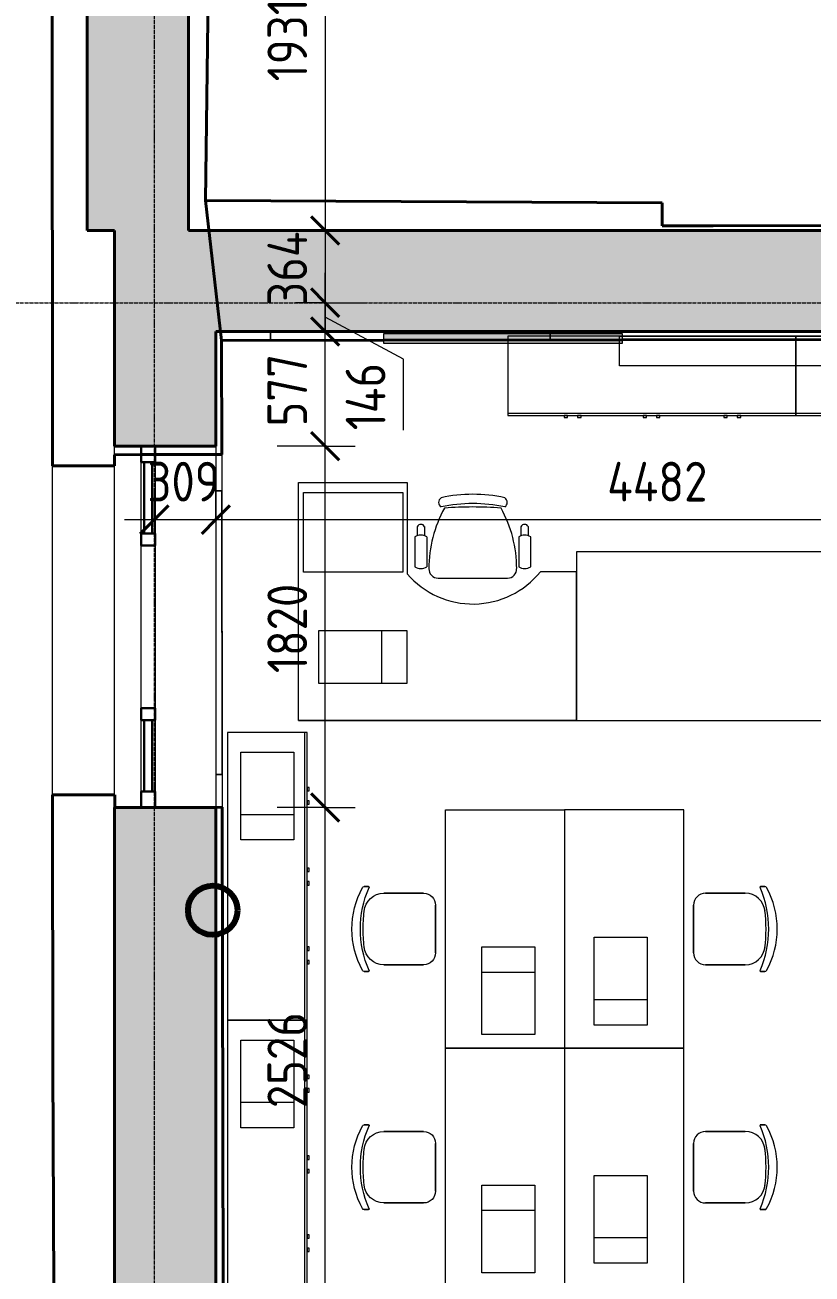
# Model space of a CAD drawing. Header units: millimetres. Extents: x -11886 to 68941, y -8130 to 45506.
# Drawn here: x -6592 to -2627, y 15663 to 21956 of the extents above; entities that cross this region are included whole.
import ezdxf

# ---------------------------------------------------------------- set-up
doc = ezdxf.new("R2010")
doc.units = ezdxf.units.MM
doc.linetypes.add('ADSK_Линия сетки', pattern=[25, 20, -2.5, 0, -2.5])
for name, color, linetype, lineweight in [('Витраж', 7, 'Continuous', 18), ('Оси', 7, 'Continuous', 9), ('Панели витража', 7, 'Continuous', 18), ('Размеры', 7, 'Continuous', 9), ('Размеры-100', 7, 'Continuous', 9), ('Стены', 7, 'Continuous', 18), ('Стены внутренние', 7, 'Continuous', 18), ('Стены наружные', 7, 'Continuous', 18), ('стояки', 7, 'Continuous', 9)]:
    doc.layers.add(name, color=color, linetype=linetype, lineweight=lineweight)
for name, color, linetype, lineweight, true_color in [('планы со стояками отопление_dwg', 7, 'Continuous', 9, 0x767676), ('Стены разрез', 7, 'Continuous', 40, 0xbb5389), ('ТХ', 5, 'Continuous', 9, 0x0000ff), ('ТХ 1 этаж_dwg', 7, 'Continuous', 9, 0x767676)]:
    doc.layers.add(name, color=color, linetype=linetype, lineweight=lineweight, true_color=true_color)
doc.styles.add('GOST Common_1', font='GOST_Common.ttf', dxfattribs={"width": 0.9, "height": 200})
doc.dimstyles.new('ADSK_Основной_2_мм_Округление_до_1_мм', dxfattribs={"dimscale": 304.8, "dimtxt": 201.142999, "dimasz": 0.463911, "dimexe": 0.492126, "dimexo": 0.492126, "dimgap": 0.098425, "dimtad": 1, "dimdec": 0, "dimdsep": 46, "dimtxsty": 'GOST Common_1', "dimblk1": 'OBLIQUE', "dimblk2": 'OBLIQUE', "dimsah": 1, "dimcen": 0.09, "dimdle": 0.492126, "dimazin": 2, "dimtfac": 1, "dimtdec": 4, "dimtix": 1, "dimtmove": 0, "dimatfit": 3, "dimfxl": 1, "dimtvp": 1, "dimtolj": 1, "dimtzin": 0, "dimlwd": 20, "dimlwe": 20, "dimarcsym": 2})
doc.dimstyles.new('ADSK_Основной_2_мм_Округление_до_1_мм_1', dxfattribs={"dimscale": 304.8, "dimtxt": 201.142999, "dimasz": 0.463911, "dimexe": 0.492126, "dimexo": 0.492126, "dimgap": 0.098425, "dimtad": 1, "dimdec": 0, "dimdsep": 46, "dimtxsty": 'GOST Common_1', "dimblk1": 'OBLIQUE', "dimblk2": 'OBLIQUE', "dimsah": 1, "dimcen": 0.09, "dimdle": 0.492126, "dimazin": 2, "dimtfac": 1, "dimtdec": 4, "dimtix": 1, "dimtmove": 1, "dimatfit": 3, "dimfxl": 1, "dimtvp": 1, "dimtolj": 1, "dimtzin": 0, "dimlwd": 20, "dimlwe": 20, "dimarcsym": 2})

# ---------------------------------------------------------------- blocks, each defined once
blk = doc.blocks.new('Существующие стены 1 эт - Существующие стены 1 эт-653793-01 План 1-го этажа кладочный')
at = {"layer": 'Стены', "color": 243, "true_color": 0xbb5389}
for p, q in [((-6451.6, 16714.6), (-6456.7, 25090)), ((-5650, 23809.8), (-5681.7, 21070.8)), ((-5681.7, 21070.8), (-5664.5, 20921)), ((-5664.5, 20921), (-5681.7, 21070.8)), ((-5681.7, 21070.8), (-3382.1, 21059.9)), ((-3382.1, 21059.9), (-3382.1, 20944.2)), ((-3382.1, 20944.2), (-3124.6, 20944.2)), ((-3124.6, 20944.2), (300, 20950.1)), ((-5354.3, 20366.7), (-5354.3, 20411)), ((-5354.3, 20411), (-5354.3, 20366.7)), ((-3945.5, 20411), (-3945.5, 20401.1)), ((-3945.5, 20401.1), (-3945.5, 20411)), ((-3945.5, 20401.1), (-3945.4, 20369.1)), ((-3945.4, 20369.1), (-3945.5, 20401.1)), ((-5354.3, 20366.7), (-4783.5, 20367.6)), ((-4783.5, 20367.6), (-5354.3, 20366.7)), ((-4783.5, 20367.6), (-3945.4, 20369.1)), ((-3945.4, 20369.1), (-4783.5, 20367.6)), ((-6006, 19791.1), (-6141.6, 19790.9)), ((-6141.6, 19790.9), (-6141.5, 19734.7)), ((-5600.2, 19791.7), (-5936, 19791.2)), ((-5600.2, 19791.7), (-5597.7, 18014.6)), ((-6141.5, 19734.7), (-6453.5, 19734.5)), ((-6452.5, 18077.3), (-6453.5, 19734.5)), ((-5631, 19609.6), (-5600, 19609.7)), ((-5600, 19609.7), (-5631, 19609.6)), ((-5597.9, 18180.6), (-5600, 19609.7)), ((-5600, 19609.7), (-5597.9, 18180.6)), ((-5597.9, 18180.6), (-5631, 18180.6)), ((-5631, 18180.6), (-5597.9, 18180.6)), ((-6452.5, 18077.3), (-6139.2, 18077.5)), ((-6139.2, 18077.5), (-6139.1, 18013.9)), ((-6139.1, 18013.9), (-6006, 18014.1)), ((-5936, 18014.2), (-5597.7, 18014.6)), ((-6415.7, 8287.6), (-6451.6, 16714.6))]:
    blk.add_line(p, q, dxfattribs=at)
at = {"layer": 'Стены разрез'}
for p, q in [((-6455.3, 22790.8), (-6453.5, 19734.5)), ((-5681.7, 21070.8), (-5661.2, 22837.2)), ((-5601, 20366.2), (-5681.7, 21070.8)), ((-3382.1, 21059.9), (-5681.7, 21070.8)), ((-5681.7, 21070.8), (-5601, 20366.2)), ((-3382.1, 20944.2), (-3382.1, 21059.9)), ((-3124.6, 20944.2), (-3382.1, 20944.2)), ((-1148.8, 20947.6), (-3124.6, 20944.2)), ((-5601, 20366.2), (-4783.5, 20367.6)), ((-5600.2, 19791.7), (-5601, 20366.2)), ((-4783.5, 20367.6), (-3583.5, 20369.7)), ((-3583.5, 20369.7), (-1147.8, 20373.8)), ((-6001.6, 19791.1), (-6141.6, 19790.9)), ((-6141.5, 19734.7), (-6141.6, 19790.9)), ((-5600.2, 19791.7), (-6001.6, 19791.1)), ((-6453.5, 19734.5), (-6141.5, 19734.7)), ((-6452.5, 18077.3), (-6139.2, 18077.5)), ((-6452.5, 18077.3), (-6451.6, 16714.6)), ((-6139.2, 18077.5), (-6139.1, 18013.9)), ((-6139.1, 18013.9), (-5999.1, 18014.1)), ((-5597.7, 18014.6), (-5999.1, 18014.1)), ((-5597.7, 18014.6), (-5594.2, 15591.3)), ((-6451.6, 16714.6), (-6446.8, 15591.3))]:
    blk.add_line(p, q, dxfattribs=at)
blk = doc.blocks.new('Системная панель - _AR_Стекло_40мм_привязка по центру-V17-01 План 1-го этажа кладочный')
at = {"layer": 'Панели витража', "lineweight": 30}
for p, q in [((180, 20), (-180, 20)), ((-180, 20), (-180, -20)), ((180, -20), (180, 20)), ((-180, -20), (180, -20))]:
    blk.add_line(p, q, dxfattribs=at)
blk = doc.blocks.new('Прямоугольный импост - 70х20_60мм-V18-01 План 1-го этажа кладочный')
at = {"layer": 'Витраж', "lineweight": 30}
for p, q in [((-80, 35), (0, 35)), ((-80, -35), (-80, 35)), ((0, 35), (0, -35)), ((0, -35), (-80, -35))]:
    blk.add_line(p, q, dxfattribs=at)
blk = doc.blocks.new('Прямоугольный импост - 70х20_60мм-V19-01 План 1-го этажа кладочный')
at = {"layer": 'Витраж', "lineweight": 30}
for p, q in [((0, 35), (-80, 35)), ((-80, 35), (-80, -35)), ((0, -35), (0, 35)), ((-80, -35), (0, -35))]:
    blk.add_line(p, q, dxfattribs=at)
blk = doc.blocks.new('Прямоугольный импост - 70х60мм-V16-01 План 1-го этажа кладочный')
at = {"layer": 'Витраж'}
for p, q in [((-6006, 11031.9), (-6006, 11391.9)), ((-5936, 11391.9), (-5936, 11031.9))]:
    blk.add_line(p, q, dxfattribs=at)
blk = doc.blocks.new('Прямоугольный импост - 70х60мм-1239008-01 План 1-го этажа кладочный')
at = {"layer": 'Витраж', "lineweight": 30}
for p, q in [((-30, 35), (30, 35)), ((-30, -35), (-30, 35)), ((30, 35), (30, -35)), ((30, -35), (-30, -35))]:
    blk.add_line(p, q, dxfattribs=at)
blk = doc.blocks.new('Прямоугольный импост - 70х60мм-1242018-01 План 1-го этажа кладочный')
at = {"layer": 'Витраж'}
for p, q in [((-6006, 18513.9), (-6006, 19333.9)), ((-5936, 19333.9), (-5936, 18513.9))]:
    blk.add_line(p, q, dxfattribs=at)
blk = doc.blocks.new('планы со стояками отопление_dwg-1484427-01 План 1-го этажа кладочный')
at = {"layer": 'стояки', "color": 246, "lineweight": 80, "true_color": 0x7f001f}
blk.add_circle((166749.4, 173573), 124.3, dxfattribs=at)
blk = doc.blocks.new('ТХ 1 этаж_dwg_A$C727b9d3d-2118369-01 План 1-го этажа кладочный')
at = {"layer": 'ТХ', "color": 253, "true_color": 0xa0a0a0}
blk.add_line((388, -1450), (388, 0), dxfattribs=at)
at = {"layer": 'ТХ', "color": 253, "true_color": 0xa0a0a0, "flags": 128}
for points in [[(0, -1450), (400, -1450), (400, 0), (0, 0)], [(400, -277.1), (400, -294.4), (410.2, -294.4), (410.2, -277.1)], [(400, -344.7), (400, -362.1), (410.2, -362.1), (410.2, -344.7)], [(400, -684.1), (400, -701.5), (410.2, -701.5), (410.2, -684.1)], [(400, -751.8), (400, -769.1), (410.2, -769.1), (410.2, -751.8)], [(400, -1081), (400, -1098.4), (410.2, -1098.4), (410.2, -1081)], [(400, -1148.7), (400, -1166), (410.2, -1166), (410.2, -1148.7)]]:
    blk.add_lwpolyline(points, close=True, dxfattribs=at)
blk = doc.blocks.new('ТХ 1 этаж_dwg_Стул ученич штабелир _5-7-2118368-01 План 1-го этажа кладочный')
at = {"layer": 'ТХ', "color": 253, "true_color": 0xa0a0a0, "flags": 128}
for points in [[(120.1, 0), (-120.1, 0)], [(-179.9, -260.3), (-179.9, -60)], [(180.1, -260.3), (180.1, -60)], [(-213.4, -337.3), (-213.4, -359)], [(213.6, -337.3), (213.6, -359)]]:
    blk.add_lwpolyline(points, close=True, dxfattribs=at)
at = {"layer": 'ТХ', "color": 253, "true_color": 0xa0a0a0}
for centre, radius, start, end in [((-119.9, -60), 60, 90, 180), ((-119.9, -60), 60, 90, 180), ((120.1, -60), 60, 360, 90), ((120.1, -60), 60, 360, 90), ((-79.9, -260.3), 100, 180, 264.25844), ((-79.9, -260.3), 100, 180, 264.25844), ((80.1, -260.3), 100, 275.74156, 0), ((80.1, -260.3), 100, 275.74156, 0), ((-210.4, -337.3), 3, 63.89783, 180), ((-210.4, -337.3), 3, 63.89783, 180), ((-203.4, -359), 10, 180, 238.06825), ((-203.4, -359), 10, 180, 238.06825), ((0.1, 142.3), 520.8, 246.31951, 293.68049), ((0.1, 142.3), 520.8, 246.31951, 293.68049), ((0.1, 9), 430.5, 240.99166, 299.00834), ((0.1, 9), 430.5, 240.99166, 299.00834), ((0.1, 435.5), 800.4, 263.24698, 276.75302), ((0.1, 435.5), 800.4, 263.24698, 276.75302), ((203.6, -359), 10, 301.93175, 0), ((203.6, -359), 10, 301.93175, 0), ((210.6, -337.3), 3, 0, 116.10217), ((210.6, -337.3), 3, 0, 116.10217)]:
    blk.add_arc(centre, radius, start, end, dxfattribs=at)
blk = doc.blocks.new('ТХ 1 этаж_dwg_Стул ученич штабелир _5-7-2118377-01 План 1-го этажа кладочный')
at = {"layer": 'ТХ', "color": 253, "true_color": 0xa0a0a0, "flags": 128}
for points in [[(120.1, 0), (-120.1, 0)], [(-179.9, -260.3), (-179.9, -60)], [(180.1, -260.3), (180.1, -60)], [(-213.4, -337.3), (-213.4, -359)], [(213.6, -337.3), (213.6, -359)]]:
    blk.add_lwpolyline(points, close=True, dxfattribs=at)
at = {"layer": 'ТХ', "color": 253, "true_color": 0xa0a0a0}
for centre, radius, start, end in [((-119.9, -60), 60, 90, 180), ((-119.9, -60), 60, 90, 180), ((120.1, -60), 60, 360, 90), ((120.1, -60), 60, 360, 90), ((-79.9, -260.3), 100, 180, 264.25844), ((-79.9, -260.3), 100, 180, 264.25844), ((80.1, -260.3), 100, 275.74156, 0), ((80.1, -260.3), 100, 275.74156, 0), ((-210.4, -337.3), 3, 63.89783, 180), ((-210.4, -337.3), 3, 63.89783, 180), ((-203.4, -359), 10, 180, 238.06825), ((-203.4, -359), 10, 180, 238.06825), ((0.1, 142.3), 520.8, 246.31951, 293.68049), ((0.1, 142.3), 520.8, 246.31951, 293.68049), ((0.1, 9), 430.5, 240.99166, 299.00834), ((0.1, 9), 430.5, 240.99166, 299.00834), ((0.1, 435.5), 800.4, 263.24698, 276.75302), ((0.1, 435.5), 800.4, 263.24698, 276.75302), ((203.6, -359), 10, 301.93175, 0), ((203.6, -359), 10, 301.93175, 0), ((210.6, -337.3), 3, 0, 116.10217), ((210.6, -337.3), 3, 0, 116.10217)]:
    blk.add_arc(centre, radius, start, end, dxfattribs=at)
blk = doc.blocks.new('ТХ 1 этаж_dwg_Стол учителя угловой с тумбой-2118366-01 План 1-го этажа кладочный')
at = {"layer": 'ТХ', "color": 253, "true_color": 0xa0a0a0, "flags": 128}
for points in [[(0, 0), (0, 1200), (547.9, 1200), (547.9, 739)], [(1400, 750), (1400, 0), (0, 0), (1400, 0), (1400, 750), (1219.1, 750)]]:
    blk.add_lwpolyline(points, dxfattribs=at)
blk.add_lwpolyline([(26.4, 1148.7), (526.4, 1148.7), (526.4, 748.7), (26.4, 748.7)], close=True, dxfattribs=at)
at = {"layer": 'ТХ', "color": 253, "true_color": 0xa0a0a0}
blk.add_arc((878.9, 1024.4), 437, 220.76329, 321.11011, dxfattribs=at)
blk = doc.blocks.new('ТХ 1 этаж_dwg_Кресло регулируемое-2118367-01 План 1-го этажа кладочный')
at = {"layer": 'ТХ', "color": 253, "true_color": 0xa0a0a0}
for p, q in [((-280.3, -163), (-280.3, -208.6)), ((-243.6, -163), (-243.6, -208.8)), ((242.1, -163), (242.1, -208.8)), ((278.9, -163), (278.9, -208.6)), ((-292.3, -214.4), (-292.3, -365.6)), ((-232.1, -214.4), (-232.1, -365.6)), ((230.7, -214.4), (230.7, -365.6)), ((290.9, -214.4), (290.9, -365.6)), ((-175.8, -421.8), (174.4, -421.8))]:
    blk.add_line(p, q, dxfattribs=at)
for centre, radius, start, end in [((-144.6, -40.7), 28.1, 124.29147, 235.70827), ((0, -747.5), 747.5, 77.60199, 102.39777), ((0, -794), 747.5, 77.60199, 102.39777), ((144.6, -40.7), 28.1, 304.29007, 55.70964), ((402.7, -373.3), 624.5, 150.90677, 180.12147), ((0, -1825.8), 1761.9, 85.39382, 94.65462), ((-404.1, -373.3), 624.5, 359.87797, 29.10589), ((-261.9, -171.6), 20.2, 24.89545, 155.33537), ((260.5, -171.5), 20.2, 24.89545, 155.33537), ((-262.2, -264.4), 58.4, 58.95098, 121.04877), ((260.8, -264.4), 58.4, 58.95101, 121.04877), ((-262.2, -315.5), 58.4, 238.95097, 301.04877), ((-176.4, -376.4), 45.4, 177.81347, 270.74787), ((175, -376.4), 45.4, 269.25187, 2.18664), ((260.8, -315.5), 58.4, 238.95097, 301.04877)]:
    blk.add_arc(centre, radius, start, end, dxfattribs=at)
blk = doc.blocks.new('ТХ 1 этаж_dwg_A$C727b9d3d-V153-01 План 1-го этажа кладочный')
at = {"layer": 'ТХ', "color": 253, "true_color": 0xa0a0a0}
for p, q in [((388, -1450), (388, 0)), ((0, -874.2), (0, -1450)), ((0, -1450), (37, -1450))]:
    blk.add_line(p, q, dxfattribs=at)
at = {"layer": 'ТХ', "color": 253, "true_color": 0xa0a0a0, "flags": 128}
blk.add_lwpolyline([(37, -1450), (400, -1450), (400, 0), (0, 0), (0, -874.2)], dxfattribs=at)
for points in [[(400, -277.1), (400, -294.4), (410.2, -294.4), (410.2, -277.1)], [(400, -344.7), (400, -362.1), (410.2, -362.1), (410.2, -344.7)], [(400, -684.1), (400, -701.5), (410.2, -701.5), (410.2, -684.1)], [(400, -751.8), (400, -769.1), (410.2, -769.1), (410.2, -751.8)], [(400, -1081), (400, -1098.4), (410.2, -1098.4), (410.2, -1081)], [(400, -1148.7), (400, -1166), (410.2, -1166), (410.2, -1148.7)]]:
    blk.add_lwpolyline(points, close=True, dxfattribs=at)
blk = doc.blocks.new('ТХ 1 этаж_dwg_Покрытие настенное-2118382-01 План 1-го этажа кладочный')
at = {"layer": 'ТХ', "color": 253, "true_color": 0xa0a0a0, "flags": 128}
for points in [[(250, -37), (250, 0), (263, 0)], [(263, 0), (2250, 0), (2250, -150)], [(2250, -150), (250, -150), (250, -37)]]:
    blk.add_lwpolyline(points, dxfattribs=at)
blk = doc.blocks.new('ТХ 1 этаж_dwg_A$C3da1b1ea-2118383-01 План 1-го этажа кладочный')
at = {"layer": 'ТХ', "true_color": 0xa0a0a0}
blk.add_hatch(color=253, dxfattribs=at).paths.add_polyline_path([(50, -1200), (50, 0), (0, 0), (0, -1200), (34.9, -1200)])
at = {"layer": 'ТХ', "color": 253, "true_color": 0xa0a0a0, "flags": 128}
blk.add_lwpolyline([(0, 0), (50, 0), (50, -1200), (0, -1200)], close=True, dxfattribs=at)
blk = doc.blocks.new('ТХ 1 этаж_dwg_Стол раскроечный-2118384-01 План 1-го этажа кладочный')
at = {"layer": 'ТХ', "color": 253, "true_color": 0xa0a0a0, "flags": 128}
blk.add_lwpolyline([(288002.1, 2846), (288002.1, 4646), (287152.1, 4646), (287152.1, 2846)], close=True, dxfattribs=at)
blk = doc.blocks.new('ТХ 1 этаж_dwg-2084881-01 План 1-го этажа кладочный')
at = {"layer": 'ТХ', "color": 253, "true_color": 0xa0a0a0, "flags": 128}
for points in [[(112890.4, -51967.3), (113332.4, -51967.3), (113332.4, -52234.3), (112890.4, -52234.3), (112890.4, -51967.3), (113205.4, -51967.3), (113205.4, -52234.3)], [(112763.9, -52580.8), (112763.9, -53022.8), (112496.9, -53022.8), (112496.9, -52580.8), (112763.9, -52580.8), (112763.9, -52895.8), (112496.9, -52895.8)], [(114544.2, -53513.1), (114544.2, -53955.1), (114277.2, -53955.1), (114277.2, -53513.1), (114544.2, -53513.1), (114544.2, -53828.1), (114277.2, -53828.1)], [(113711.3, -54003.2), (113711.3, -53561.2), (113978.3, -53561.2), (113978.3, -54003.2), (113711.3, -54003.2), (113711.3, -53688.2), (113978.3, -53688.2)], [(112763.9, -54030.8), (112763.9, -54472.8), (112496.9, -54472.8), (112496.9, -54030.8), (112763.9, -54030.8), (112763.9, -54345.8), (112496.9, -54345.8)], [(114544.2, -54713.1), (114544.2, -55155.1), (114277.2, -55155.1), (114277.2, -54713.1), (114544.2, -54713.1), (114544.2, -55028.1), (114277.2, -55028.1)], [(113711.3, -55203.2), (113711.3, -54761.2), (113978.3, -54761.2), (113978.3, -55203.2), (113711.3, -55203.2), (113711.3, -54888.2), (113978.3, -54888.2)]]:
    blk.add_lwpolyline(points, dxfattribs=at)
for points in [[(114127.7, -52871.6), (114127.7, -54071.6), (114727.7, -54071.6), (114727.7, -52871.6), (114127.7, -52871.6), (114127.7, -54071.6), (113527.7, -54071.6), (113527.7, -52871.6)], [(114127.7, -54071.6), (114127.7, -55271.6), (114727.7, -55271.6), (114727.7, -54071.6), (114127.7, -54071.6), (114127.7, -55271.6), (113527.7, -55271.6), (113527.7, -54071.6)]]:
    blk.add_lwpolyline(points, close=True, dxfattribs=at)
for name, p, rotation in [('ТХ 1 этаж_dwg_A$C3da1b1ea-2118383-01 План 1-го этажа кладочный', (114417.7, -50471.6), 270), ('ТХ 1 этаж_dwg_A$C727b9d3d-V153-01 План 1-го этажа кладочный', (115291.9, -50484.6), 270), ('ТХ 1 этаж_dwg_A$C727b9d3d-2118369-01 План 1-го этажа кладочный', (116741.9, -50484.6), 270), ('ТХ 1 этаж_dwg_Стол раскроечный-2118384-01 План 1-го этажа кладочный', (111340.9, 235580.5), 270), ('ТХ 1 этаж_dwg_Стул ученич штабелир _5-7-2118368-01 План 1-го этажа кладочный', (114777.7, -53471.6), 89.99999999999999), ('ТХ 1 этаж_dwg_Стул ученич штабелир _5-7-2118368-01 План 1-го этажа кладочный', (114777.7, -54671.6), 89.99999999999999)]:
    blk.add_blockref(name, p, dxfattribs=dict(rotation=rotation))
for name, p in [('ТХ 1 этаж_dwg_Покрытие настенное-2118382-01 План 1-го этажа кладочный', (114154.7, -50484.6)), ('ТХ 1 этаж_dwg_Стол учителя угловой с тумбой-2118366-01 План 1-го этажа кладочный', (112786.9, -52421.6)), ('ТХ 1 этаж_dwg_Кресло регулируемое-2118367-01 План 1-го этажа кладочный', (113665.9, -51281.4)), ('ТХ 1 этаж_dwg_A$C727b9d3d-2118369-01 План 1-го этажа кладочный', (112430.4, -52480.8)), ('ТХ 1 этаж_dwg_A$C727b9d3d-2118369-01 План 1-го этажа кладочный', (112430.4, -53930.8))]:
    blk.add_blockref(name, p)
at = {"extrusion": (0, 0, -1), "zscale": -1, "rotation": 90.00000000000001}
for p in [(-113477.7, -53471.6), (-113477.7, -54671.6)]:
    blk.add_blockref('ТХ 1 этаж_dwg_Стул ученич штабелир _5-7-2118377-01 План 1-го этажа кладочный', p, dxfattribs=at)
blk = doc.blocks.new('DIMBLOCK73-01 План 1-го этажа кладочный')
at = {"layer": 'Размеры-100', "lineweight": 40, "transparency": 16777216}
for p, q in [((-5079, 18013.9), (-5149.7, 18084.6)), ((-5079, 18013.9), (-5008.3, 17943.2)), ((-5079, 15488.3), (-5149.7, 15559)), ((-5079, 15488.3), (-5008.3, 15417.6))]:
    blk.add_line(p, q, dxfattribs=at)
at = {"layer": 'Размеры-100', "lineweight": 20, "transparency": 16777216}
for p, q in [((-5079, 18013.9), (-5321, 18013.9)), ((-5079, 15488.3), (-5079, 18013.9)), ((-5079, 18013.9), (-4929, 18013.9)), ((-5079, 15488.3), (-5481, 15488.3)), ((-5079, 15488.3), (-4929, 15488.3))]:
    blk.add_line(p, q, dxfattribs=at)
at = {"layer": 'Размеры-100', "color": 0, "lineweight": 20, "transparency": 16777216, "insert": (-5370.4, 16498.8), "char_height": 200, "width": 605.475, "attachment_point": 1, "rotation": 90, "line_spacing_factor": 1.022761, "style": 'GOST Common_1'}
blk.add_mtext('2526', dxfattribs=at)
blk = doc.blocks.new('_Oblique')
at = {"color": 0, "linetype": 'ByBlock', "lineweight": -2}
blk.add_line((-0.5, -0.5), (0.5, 0.5), dxfattribs=at)
blk = doc.blocks.new('DIMBLOCK74-01 План 1-го этажа кладочный')
at = {"layer": 'Размеры-100', "lineweight": 40, "transparency": 16777216}
for p, q in [((-5079, 19833.9), (-5149.7, 19904.6)), ((-5079, 19833.9), (-5008.3, 19763.2)), ((-5079, 18013.9), (-5149.7, 18084.6)), ((-5079, 18013.9), (-5008.3, 17943.2))]:
    blk.add_line(p, q, dxfattribs=at)
at = {"layer": 'Размеры-100', "lineweight": 20, "transparency": 16777216}
for p, q in [((-5079, 19833.9), (-5321, 19833.9)), ((-5079, 18013.9), (-5079, 19833.9)), ((-5079, 19833.9), (-4929, 19833.9)), ((-5079, 18013.9), (-5321, 18013.9)), ((-5079, 18013.9), (-4929, 18013.9))]:
    blk.add_line(p, q, dxfattribs=at)
at = {"layer": 'Размеры-100', "color": 0, "lineweight": 20, "transparency": 16777216, "insert": (-5370.4, 18690.3), "char_height": 200, "width": 560.473, "attachment_point": 1, "rotation": 90, "line_spacing_factor": 1.022761, "style": 'GOST Common_1'}
blk.add_mtext('1820', dxfattribs=at)
blk = doc.blocks.new('DIMBLOCK75-01 План 1-го этажа кладочный')
at = {"layer": 'Размеры-100', "lineweight": 40, "transparency": 16777216}
for p, q in [((-5079, 20411), (-5149.7, 20481.7)), ((-5079, 20411), (-5008.3, 20340.3)), ((-5079, 19833.9), (-5149.7, 19904.6)), ((-5079, 19833.9), (-5008.3, 19763.2))]:
    blk.add_line(p, q, dxfattribs=at)
at = {"layer": 'Размеры-100', "lineweight": 20, "transparency": 16777216}
for p, q in [((-5079, 20411), (-5229, 20411)), ((-5079, 19833.9), (-5079, 20411)), ((-5079, 20411), (-5029, 20411)), ((-5079, 19833.9), (-5321, 19833.9)), ((-5079, 19833.9), (-4929, 19833.9))]:
    blk.add_line(p, q, dxfattribs=at)
at = {"layer": 'Размеры-100', "color": 0, "lineweight": 20, "transparency": 16777216, "insert": (-5370.4, 19933.2), "char_height": 200, "width": 454.106, "attachment_point": 1, "rotation": 90, "line_spacing_factor": 1.022761, "style": 'GOST Common_1'}
blk.add_mtext('577', dxfattribs=at)
blk = doc.blocks.new('DIMBLOCK76-01 План 1-го этажа кладочный')
at = {"layer": 'Размеры-100', "lineweight": 20, "transparency": 16777216}
for p, q in [((-5079, 20411), (-5079, 20706.8)), ((-5079, 20556.8), (-5229, 20556.8)), ((-5079, 20556.8), (-5029, 20556.8)), ((-4684.6, 20272), (-5079, 20483.9)), ((-5079, 20411), (-5229, 20411)), ((-5079, 20411), (-5029, 20411)), ((-4684.6, 19914), (-4684.6, 20272))]:
    blk.add_line(p, q, dxfattribs=at)
at = {"layer": 'Размеры-100', "lineweight": 40, "transparency": 16777216}
for p, q in [((-5079, 20556.8), (-5149.7, 20627.5)), ((-5079, 20556.8), (-5008.3, 20486.1)), ((-5079, 20411), (-5149.7, 20481.7)), ((-5079, 20411), (-5008.3, 20340.3))]:
    blk.add_line(p, q, dxfattribs=at)
at = {"layer": 'Размеры-100', "color": 0, "lineweight": 20, "transparency": 16777216, "insert": (-4975.9, 19914), "char_height": 200, "width": 429.56, "attachment_point": 1, "rotation": 90, "line_spacing_factor": 1.022761, "style": 'GOST Common_1'}
blk.add_mtext('146', dxfattribs=at)
blk = doc.blocks.new('DIMBLOCK77-01 План 1-го этажа кладочный')
at = {"layer": 'Размеры-100', "lineweight": 20, "transparency": 16777216}
for p, q in [((-5940.1, 19463.7), (-5940.1, 19613.7)), ((-5631, 19463.7), (-5631, 19613.7)), ((-6090.1, 19463.7), (-5631, 19463.7)), ((-5940.1, 19463.7), (-5940.1, 19413.7)), ((-5631, 19463.7), (-5631, 19413.7))]:
    blk.add_line(p, q, dxfattribs=at)
at = {"layer": 'Размеры-100', "lineweight": 40, "transparency": 16777216}
for p, q in [((-5940.1, 19463.7), (-5869.4, 19534.4)), ((-5631, 19463.7), (-5560.3, 19534.4)), ((-5940.1, 19463.7), (-6010.8, 19393)), ((-5631, 19463.7), (-5701.7, 19393))]:
    blk.add_line(p, q, dxfattribs=at)
at = {"layer": 'Размеры-100', "color": 0, "lineweight": 20, "transparency": 16777216, "insert": (-5974.8, 19755.1), "char_height": 200, "width": 454.106, "attachment_point": 1, "line_spacing_factor": 1.022761, "style": 'GOST Common_1'}
blk.add_mtext('309', dxfattribs=at)
blk = doc.blocks.new('DIMBLOCK78-01 План 1-го этажа кладочный')
at = {"layer": 'Размеры-100', "lineweight": 20, "transparency": 16777216}
for p, q in [((-1148.7, 19463.7), (-1148.7, 20261)), ((-5631, 19463.7), (-5631, 19613.7)), ((-5631, 19463.7), (-1148.7, 19463.7)), ((-5631, 19463.7), (-5631, 19413.7)), ((-1148.7, 19463.7), (-1148.7, 19313.7))]:
    blk.add_line(p, q, dxfattribs=at)
at = {"layer": 'Размеры-100', "lineweight": 40, "transparency": 16777216}
for p, q in [((-5631, 19463.7), (-5560.3, 19534.4)), ((-1148.7, 19463.7), (-1078, 19534.4)), ((-5631, 19463.7), (-5701.7, 19393)), ((-1148.7, 19463.7), (-1219.4, 19393))]:
    blk.add_line(p, q, dxfattribs=at)
at = {"layer": 'Размеры-100', "color": 0, "lineweight": 20, "transparency": 16777216, "insert": (-3659.2, 19755.1), "char_height": 200, "width": 646.385, "attachment_point": 1, "line_spacing_factor": 1.022761, "style": 'GOST Common_1'}
blk.add_mtext('4482', dxfattribs=at)
blk = doc.blocks.new('DIMBLOCK108-01 План 1-го этажа кладочный')
at = {"layer": 'Размеры-100', "lineweight": 40, "transparency": 16777216}
for p, q in [((-5079, 22851.8), (-5149.7, 22922.5)), ((-5079, 22851.8), (-5008.3, 22781.1)), ((-5079, 20921), (-5149.7, 20991.7)), ((-5079, 20921), (-5008.3, 20850.3))]:
    blk.add_line(p, q, dxfattribs=at)
at = {"layer": 'Размеры-100', "lineweight": 20, "transparency": 16777216}
for p, q in [((-5079, 22851.8), (-5618.8, 22851.8)), ((-5079, 22851.8), (-5079, 20921)), ((-5079, 22851.8), (-4929, 22851.8)), ((-5079, 20921), (-5481, 20921)), ((-5079, 20921), (-4929, 20921))]:
    blk.add_line(p, q, dxfattribs=at)
at = {"layer": 'Размеры-100', "color": 0, "lineweight": 20, "transparency": 16777216, "insert": (-5370.4, 21671.6), "char_height": 200, "width": 515.472, "attachment_point": 1, "rotation": 90, "line_spacing_factor": 1.022761, "style": 'GOST Common_1'}
blk.add_mtext('1931', dxfattribs=at)
blk = doc.blocks.new('DIMBLOCK109-01 План 1-го этажа кладочный')
at = {"layer": 'Размеры-100', "lineweight": 40, "transparency": 16777216}
for p, q in [((-5079, 20921), (-5149.7, 20991.7)), ((-5079, 20921), (-5008.3, 20850.3)), ((-5079, 20556.8), (-5149.7, 20627.5)), ((-5079, 20556.8), (-5008.3, 20486.1))]:
    blk.add_line(p, q, dxfattribs=at)
at = {"layer": 'Размеры-100', "lineweight": 20, "transparency": 16777216}
for p, q in [((-5079, 20921), (-5481, 20921)), ((-5079, 20921), (-5079, 20406.8)), ((-5079, 20921), (-4929, 20921)), ((-5079, 20556.8), (-5129, 20556.8)), ((-5079, 20556.8), (-4929, 20556.8))]:
    blk.add_line(p, q, dxfattribs=at)
at = {"layer": 'Размеры-100', "color": 0, "lineweight": 20, "transparency": 16777216, "insert": (-5370.4, 20541.2), "char_height": 200, "width": 474.561, "attachment_point": 1, "rotation": 90, "line_spacing_factor": 1.022761, "style": 'GOST Common_1'}
blk.add_mtext('364', dxfattribs=at)

msp = doc.modelspace()

# ---------------------------------------------------------------- hatches: boundary and pattern name
at = {"layer": 'Стены внутренние', "true_color": 0xc0c0c0}
h = msp.add_hatch(color=9, dxfattribs=at)
h.paths.add_polyline_path([(336.7, 20411), (716.7, 20411), (713.2, 20921), (-295.9, 20921), (-295.9, 20411), (300, 20411)])
h.paths.add_polyline_path([(-1148.7, 20411), (-1148.7, 20921), (-5631, 20921), (-5631, 20411), (-1182.5, 20411)])
at = {"layer": 'Стены наружные', "true_color": 0xc0c0c0}
h = msp.add_hatch(color=9, dxfattribs=at)
h.paths.add_polyline_path([(-5801.7, 20921), (-5768.8, 20921), (-5768.8, 22851.8), (-6278.8, 22851.8), (-6278.8, 20921), (-5803.1, 20921)])
h.paths.add_polyline_path([(-5801.7, 23821.8), (-5768.8, 23821.8), (-5768.8, 26036.3), (-6278.8, 26036.3), (-6278.8, 23821.8), (-5850.4, 23821.8)])
h.paths.add_polyline_path([(-6278.8, 27806.3), (-5768.8, 27806.3), (-5768.8, 30076.5), (-6278.8, 30076.5), (-6278.8, 27974.3)])
h.paths.add_polyline_path([(-5881.4, 30846.5), (-5768.8, 30846.5), (-5768.8, 31090.2), (-6278.8, 31090.2), (-6278.8, 30846.5), (-5998.9, 30846.5)])
h.paths.add_polyline_path([(-5842.2, 31860.2), (-5768.8, 31860.2), (-5768.8, 34123), (-6278.8, 34123), (-6278.8, 31860.2)])
h.paths.add_polyline_path([(-6130, 35893), (-5768.8, 35893), (-5768.8, 38211.2), (-6278.8, 38211.2), (-6278.8, 35893)])
h.paths.add_polyline_path([(-6110.4, 39981.2), (-5768.8, 39981.3), (-5768.8, 43218.9), (-6278.8, 43218.9), (-6278.8, 39981.2)])
h = msp.add_hatch(color=9, dxfattribs=at)
h.paths.add_polyline_path([(-5784.9, 9039.3), (-5631, 9039.3), (-5631, 9651.9), (-6141, 9651.9), (-6141, 9039.3), (-5801.7, 9039.3)])
h.paths.add_polyline_path([(-5788.4, 11471.9), (-5631, 11471.9), (-5631, 13973.3), (-6141, 13973.3), (-6141, 11471.9), (-5801.7, 11471.9)])
h.paths.add_polyline_path([(-5794.1, 15488.3), (-5631, 15488.3), (-5631, 18013.9), (-6141, 18013.9), (-6141, 15488.3), (-5801.7, 15488.3)])
h.paths.add_polyline_path([(-5971.8, 19833.9), (-5631, 19833.9), (-5631, 20921), (-6141, 20921), (-6141, 19833.9), (-6101.2, 19833.9)])

# ---------------------------------------------------------------- linework, layer by layer
at = {"layer": 'Оси', "linetype": 'ADSK_Линия сетки'}
for p, q in [((-5940.1, -7330.4), (-5940.1, 44421.9)), ((-11086.2, 20556.8), (57141.7, 20556.8))]:
    msp.add_line(p, q, dxfattribs=at)
at = {"layer": 'Стены внутренние', "lineweight": 40}
for p, q in [((311, 20921), (-5631, 20921)), ((-5631, 20411), (-58.3, 20411))]:
    msp.add_line(p, q, dxfattribs=at)
at = {"layer": 'Стены наружные', "lineweight": 40}
for p, q in [((-6278.8, 22851.8), (-6278.8, 20921)), ((-5768.8, 20921), (-5768.8, 22851.8)), ((-6278.8, 20921), (-6141, 20921)), ((-6141, 20921), (-6141, 19833.9)), ((-5631, 20921), (-5768.8, 20921)), ((-5631, 19833.9), (-5631, 20411)), ((-6141, 19833.9), (-5631, 19833.9)), ((-6141, 18013.9), (-6141, 15488.3)), ((-5631, 18013.9), (-6141, 18013.9)), ((-5631, 15488.3), (-5631, 18013.9))]:
    msp.add_line(p, q, dxfattribs=at)
at = {"layer": 'Стены наружные'}
for p, q in [((-6141, 19792.4), (-6141, 19833.9)), ((-5631, 19833.9), (-5631, 18014.6)), ((-6141, 18014.3), (-6141, 19790.9))]:
    msp.add_line(p, q, dxfattribs=at)

# ---------------------------------------------------------------- block references
at = {"layer": 'Витраж', "extrusion": (0, 0, -1), "rotation": 90.00000000000007}
for name, p in [('Прямоугольный импост - 70х20_60мм-V18-01 План 1-го этажа кладочный', (5971, 19833.9)), ('Прямоугольный импост - 70х60мм-1239008-01 План 1-го этажа кладочный', (5971, 19363.9)), ('Прямоугольный импост - 70х60мм-1239008-01 План 1-го этажа кладочный', (5971, 18483.9))]:
    msp.add_blockref(name, p, dxfattribs=at)
at = {"layer": 'Витраж'}
for name, p in [('Прямоугольный импост - 70х60мм-V16-01 План 1-го этажа кладочный', (0, 8361.9)), ('Прямоугольный импост - 70х60мм-1242018-01 План 1-го этажа кладочный', (0, 0)), ('Прямоугольный импост - 70х60мм-V16-01 План 1-го этажа кладочный', (0, 7061.9))]:
    msp.add_blockref(name, p, dxfattribs=at)
at = {"layer": 'Витраж', "rotation": 269.9999999999999}
msp.add_blockref('Прямоугольный импост - 70х20_60мм-V19-01 План 1-го этажа кладочный', (-5971, 18013.9), dxfattribs=at)
at = {"layer": 'Панели витража', "rotation": 89.99999999999993}
for p in [(-5971, 19573.9), (-5971, 18273.9)]:
    msp.add_blockref('Системная панель - _AR_Стекло_40мм_привязка по центру-V17-01 План 1-го этажа кладочный', p, dxfattribs=at)
at = {"layer": 'планы со стояками отопление_dwg', "color": 6, "true_color": 0xff00ff}
msp.add_blockref('планы со стояками отопление_dwg-1484427-01 План 1-го этажа кладочный', (-172395.5, -156077), dxfattribs=at)
at = {"layer": 'Стены разрез'}
msp.add_blockref('Существующие стены 1 эт - Существующие стены 1 эт-653793-01 План 1-го этажа кладочный', (0, 0), dxfattribs=at)
at = {"layer": 'ТХ 1 этаж_dwg', "color": 253, "true_color": 0xa0a0a0}
msp.add_blockref('ТХ 1 этаж_dwg-2084881-01 План 1-го этажа кладочный', (-118001.2, 70872.8), dxfattribs=at)

# ---------------------------------------------------------------- dimensions: what is measured, and where the dimension line sits
at = {"layer": 'Размеры', "lineweight": 20}
for base, p1, p2, override, picture, middle in [((-5079, 20921), (-5768.8, 22851.8), (-5631, 20921), {"dimpost": '<>', "dimfxl": 1935.734852}, 'DIMBLOCK108-01 План 1-го этажа кладочный', (-5209, 21886.4)), ((-5079, 20556.8), (-5631, 20921), (-4979, 20556.8), {"dimpost": '<>', "dimfxl": 746.85149}, 'DIMBLOCK109-01 План 1-го этажа кладочный', (-5209, 20738.9)), ((-5079, 20411), (-5471, 19833.9), (-5179, 20411), {"dimpost": '<>', "dimfxl": 646.812259}, 'DIMBLOCK75-01 План 1-го этажа кладочный', (-5209, 20122.4)), ((-5079, 19833.9), (-5471, 18013.9), (-5471, 19833.9), {"dimpost": '<>', "dimfxl": 1820}, 'DIMBLOCK74-01 План 1-го этажа кладочный', (-5209, 18923.9)), ((-5079, 18013.9), (-5631, 15488.3), (-5471, 18013.9), {"dimpost": '<>', "dimfxl": 2530.632372}, 'DIMBLOCK73-01 План 1-го этажа кладочный', (-5209, 16751.1))]:
    dim = msp.add_linear_dim(base=base, p1=p1, p2=p2, angle=90, dimstyle='ADSK_Основной_2_мм_Округление_до_1_мм', override=override, dxfattribs=at)
    dim.commit()
    dim.dimension.update_dxf_attribs({"geometry": picture, "text_midpoint": middle})
dim = msp.add_linear_dim(base=(-5079, 20556.8), p1=(-5179, 20411), p2=(-5179, 20556.8), angle=90, dimstyle='ADSK_Основной_2_мм_Округление_до_1_мм_1', override={"dimpost": '<>', "dimfxl": 145.796806}, dxfattribs=at)
dim.commit()
dim.dimension.update_dxf_attribs({"geometry": 'DIMBLOCK76-01 План 1-го этажа кладочный', "text_midpoint": (-4842.6, 20128.8), "dimtype": 160, "text_rotation": 90})
for base, p1, p2, override, picture, middle in [((-1148.7, 19463.7), (-5631, 19563.7), (-1148.7, 20411), {"dimpost": '<>', "dimfxl": 4561.711199}, 'DIMBLOCK78-01 План 1-го этажа кладочный', (-3389.9, 19593.7)), ((-5631, 19463.7), (-5940.1, 19563.7), (-5631, 19563.7), {"dimpost": '<>', "dimfxl": 309.047572}, 'DIMBLOCK77-01 План 1-го этажа кладочный', (-5785.6, 19593.7))]:
    dim = msp.add_linear_dim(base=base, p1=p1, p2=p2, dimstyle='ADSK_Основной_2_мм_Округление_до_1_мм', override=override, dxfattribs=at)
    dim.commit()
    dim.dimension.update_dxf_attribs({"geometry": picture, "text_midpoint": middle})

doc.saveas('drawing.dxf')
